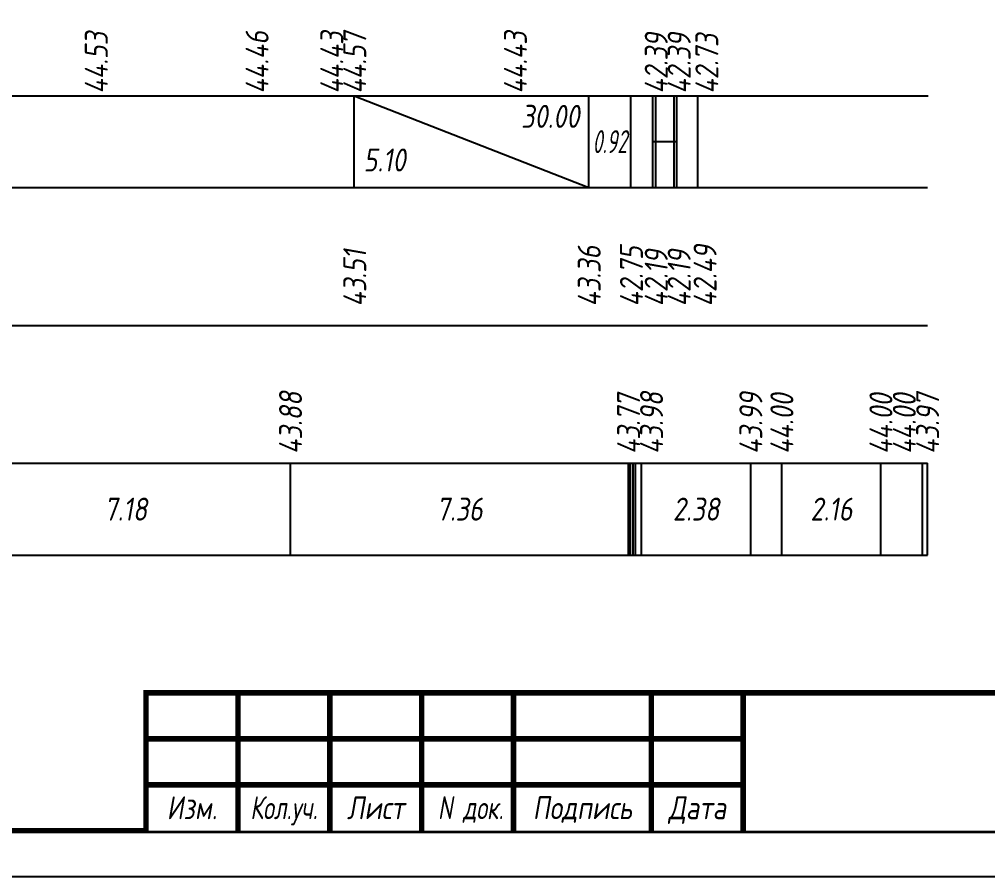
# Model space of a CAD drawing. Extents: x -717 to 1451, y -133302 to 233.
# Drawn here: x 186.2 to 291.6, y -113961.4 to -113868.1 of the extents above; entities that cross this region are included whole.
import ezdxf
from ezdxf.enums import TextEntityAlignment as Align

# ---------------------------------------------------------------- set-up
doc = ezdxf.new("R2010")
doc.units = 0
for name, color, linetype in [('Зарамочное оформление', 7, 'Continuous'), ('Код_510', 7, 'Continuous'), ('Код_514', 1, 'Continuous'), ('Код_516', 1, 'Continuous'), ('Таблица', 7, 'Continuous')]:
    doc.layers.add(name, color=color, linetype=linetype)
doc.styles.add('М', font='romand.shx', dxfattribs={"width": 0.8, "oblique": 10, "height": 2.5})

# ---------------------------------------------------------------- blocks, each defined once
blk = doc.blocks.new('Штамп')
at = {"linetype": 'Continuous'}
blk.add_wipeout([(199.95, -411.25), (384.95, -411.25), (384.95, -426.25), (199.95, -426.25)], dxfattribs=at).dxf.layer = 'Зарамочное оформление'
at = {"layer": 'Зарамочное оформление', "linetype": 'Continuous', "lineweight": -3, "const_width": 0.6, "flags": 128}
for points in [[(199.95, -426.25), (199.95, -411.25), (384.95, -411.25)], [(209.95, -411.25), (209.95, -426.25)], [(219.95, -411.25), (219.95, -426.25)], [(229.95, -411.25), (229.95, -426.25)], [(239.95, -411.25), (239.95, -426.25)], [(254.95, -411.25), (254.95, -426.25)], [(264.95, -411.25), (264.95, -426.25)], [(199.95, -416.25), (264.95, -416.25)], [(199.95, -421.25), (264.95, -421.25)]]:
    blk.add_lwpolyline(points, dxfattribs=at)
at = {"layer": 'Зарамочное оформление', "linetype": 'Continuous', "style": 'М', "oblique": 10}
for s, width, p in [('Изм.', 0.8, (204.95, -423.75)), ('Кол.уч.', 0.7, (214.95, -423.75)), ('Лист', 0.8, (224.95, -423.75)), ('N док.', 0.7, (235.28, -423.75)), ('Подпись', 0.8, (247.45, -423.75)), ('Дата', 0.8, (259.95, -423.75))]:
    blk.add_text(s, height=2.5, dxfattribs=dict(at, width=width)).set_placement(p, align=Align.MIDDLE_CENTER)
blk = doc.blocks.new('шифр')
blk.add_blockref('Штамп', (0, -113590))

msp = doc.modelspace()

# ---------------------------------------------------------------- linework, layer by layer
at = {"flags": 128}
msp.add_lwpolyline([(-30.054, -113961.421), (389.946, -113961.421), (389.946, -113664.421), (-30.054, -113664.421)], close=True, dxfattribs=at)
at = {"const_width": 0.6, "flags": 128}
msp.add_lwpolyline([(-10.054, -113956.421), (384.946, -113956.421), (384.946, -113669.421), (-10.054, -113669.421)], close=True, dxfattribs=at)

# ---------------------------------------------------------------- texts
at = {"layer": 'Код_514', "style": 'М', "oblique": 10, "width": 0.8}
msp.add_text('44.53', height=2.5, rotation=90, dxfattribs=at).set_placement((194.535, -113876.196), align=Align.MIDDLE_LEFT)

# ---------------------------------------------------------------- next in the draw order: block references
msp.add_blockref('шифр', (0, 59.829))

# ---------------------------------------------------------------- next in the draw order: linework, layer by layer
at = {"layer": 'Код_510'}
for p, q in [((215.68, -113926.421), (215.68, -113916.421)), ((252.477, -113926.421), (252.477, -113916.421)), ((252.673, -113926.421), (252.673, -113916.421)), ((252.977, -113926.421), (252.977, -113916.421)), ((253.216, -113926.421), (253.216, -113916.421)), ((253.882, -113926.421), (253.882, -113916.421)), ((265.778, -113926.421), (265.778, -113916.421)), ((269.162, -113926.421), (269.162, -113916.421)), ((279.941, -113926.421), (279.941, -113916.421)), ((284.45, -113926.421), (284.45, -113916.421)), ((285.026, -113926.421), (285.026, -113916.421))]:
    msp.add_line(p, q, dxfattribs=at)
at = {"layer": 'Код_516'}
for p, q in [((222.614, -113886.421), (222.614, -113876.421)), ((222.614, -113876.421), (248.135, -113886.421)), ((248.135, -113886.421), (248.135, -113876.421)), ((252.73, -113886.421), (252.73, -113876.421)), ((252.73, -113886.421), (252.73, -113876.421)), ((255.123, -113886.421), (255.123, -113876.421)), ((255.426, -113886.421), (255.426, -113876.421)), ((257.426, -113886.421), (257.426, -113876.421)), ((257.728, -113886.421), (257.728, -113876.421)), ((260.026, -113886.421), (260.026, -113876.421)), ((255.123, -113881.421), (255.426, -113881.421)), ((255.426, -113881.421), (257.426, -113881.421)), ((257.426, -113881.421), (257.728, -113881.421))]:
    msp.add_line(p, q, dxfattribs=at)
at = {"layer": 'Таблица'}
for p, q in [((80, -113876.421), (285.08, -113876.421)), ((79.946, -113886.421), (285.026, -113886.421)), ((79.946, -113901.421), (285.026, -113901.421)), ((79.946, -113916.421), (285.026, -113916.421)), ((79.946, -113926.421), (285.026, -113926.421))]:
    msp.add_line(p, q, dxfattribs=at)

# ---------------------------------------------------------------- next in the draw order: texts
at = {"layer": 'Код_510', "style": 'М', "oblique": 10, "width": 0.8}
for s, p in [('43.88', (215.68, -113915.421)), ('43.77', (252.477, -113915.421)), ('43.98', (254.977, -113915.421)), ('43.99', (265.778, -113915.421)), ('44.00', (269.162, -113915.421)), ('44.00', (279.941, -113915.421)), ('44.00', (282.489, -113915.421)), ('43.97', (285.026, -113915.421))]:
    msp.add_text(s, height=2.5, rotation=90, dxfattribs=at).set_placement(p, align=Align.MIDDLE_LEFT)
for s, p in [('7.18', (197.74, -113921.421)), ('7.36', (234.079, -113921.421)), ('2.38', (259.83, -113921.421)), ('2.16', (274.552, -113921.421))]:
    msp.add_text(s, height=2.5, dxfattribs=at).set_placement(p, align=Align.MIDDLE_CENTER)
at = {"layer": 'Код_514', "style": 'М', "oblique": 10, "width": 0.8}
for s, p in [('44.46', (212.035, -113876.196)), ('44.43', (220.168, -113876.196)), ('44.57', (222.668, -113876.196)), ('44.43', (240.157, -113876.196)), ('42.39', (255.48, -113876.196)), ('42.39', (257.98, -113876.196)), ('42.73', (260.993, -113876.196))]:
    msp.add_text(s, height=2.5, rotation=90, dxfattribs=at).set_placement(p, align=Align.MIDDLE_LEFT)
at = {"layer": 'Код_516', "style": 'М', "oblique": 10, "width": 0.8}
msp.add_text('30.00', height=2.5, dxfattribs=at).set_placement((247.135, -113877.421), align=Align.TOP_RIGHT)
at = {"layer": 'Код_516', "style": 'М', "oblique": 10, "width": 0.6}
msp.add_text('0.92', height=2.5, dxfattribs=at).set_placement((250.432, -113881.421), align=Align.MIDDLE_CENTER)
at = {"layer": 'Код_516', "style": 'М', "oblique": 10, "width": 0.8}
msp.add_text('5.10', height=2.5, dxfattribs=at).set_placement((223.614, -113885.421), align=Align.BOTTOM_LEFT)
for s, p in [('43.51', (222.668, -113899.371)), ('43.36', (248.189, -113899.371)), ('42.75', (252.784, -113899.371)), ('42.19', (255.48, -113899.371)), ('42.19', (257.98, -113899.371)), ('42.49', (260.798, -113899.371))]:
    msp.add_text(s, height=2.5, rotation=90, dxfattribs=at).set_placement(p, align=Align.MIDDLE_LEFT)

doc.saveas('drawing.dxf')
